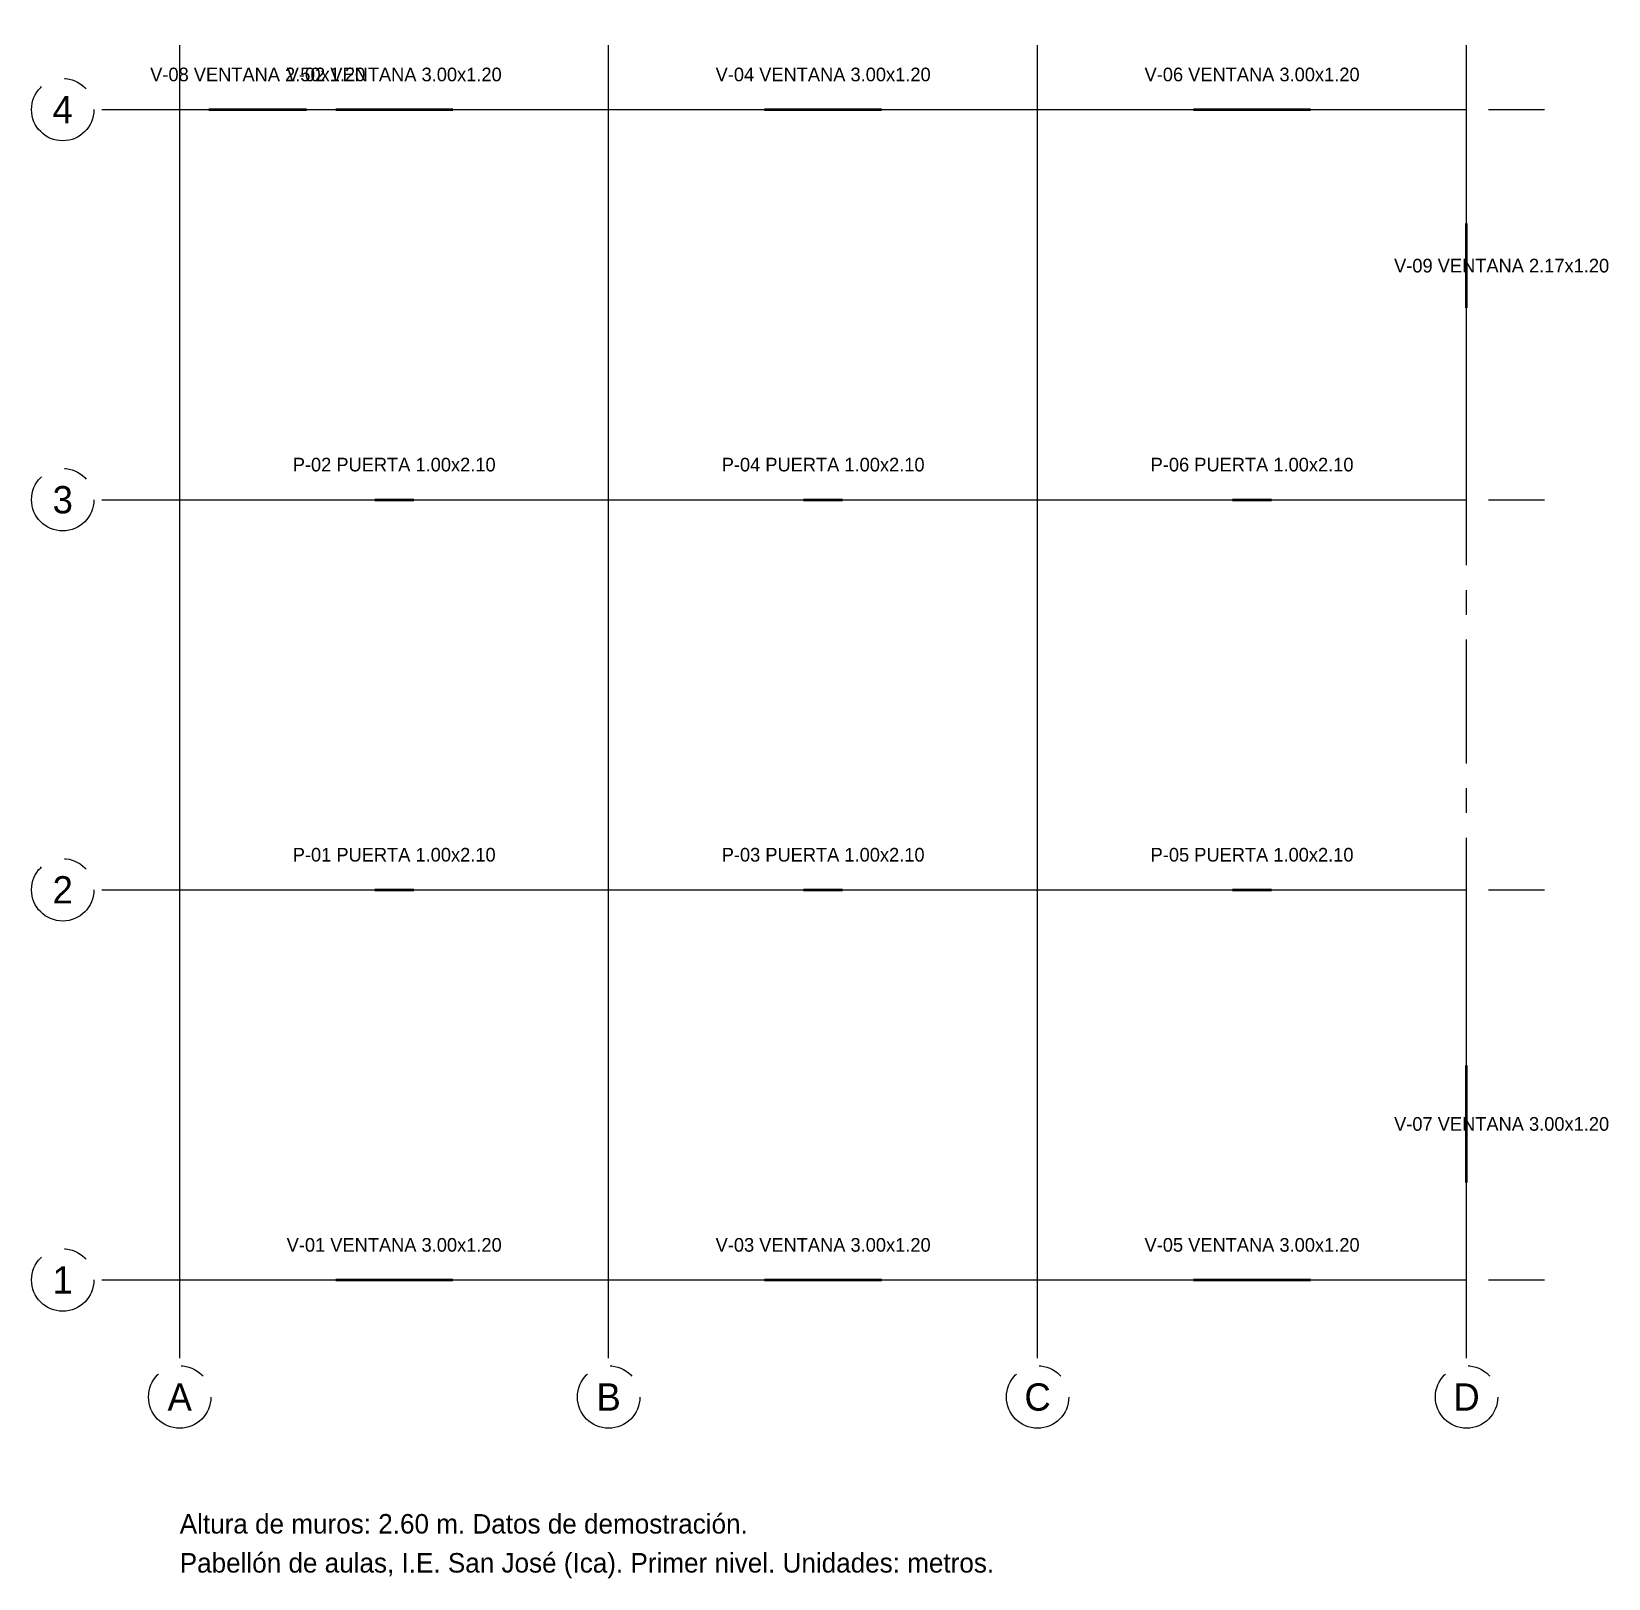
# Model space of a CAD drawing. Header units: metres. Extents: x -3.8 to 36.6, y -7.7 to 32.
import ezdxf
from ezdxf.enums import TextEntityAlignment as Align

# ---------------------------------------------------------------- set-up
doc = ezdxf.new("R2010")
doc.units = ezdxf.units.M
doc.linetypes.add('CENTER', pattern=[5.08, 3.175, -0.635, 0.635, -0.635])
for name, color, linetype in [('EJES', 1, 'CENTER'), ('MUROS', 7, 'Continuous'), ('NOTAS', 5, 'Continuous'), ('VANOS', 3, 'Continuous')]:
    doc.layers.add(name, color=color, linetype=linetype)

msp = doc.modelspace()

# ---------------------------------------------------------------- linework, layer by layer
at = {"layer": 'EJES'}
for p, q in [((0, -2), (0, 32)), ((11, -2), (11, 32)), ((22, -2), (22, 32)), ((33, -2), (33, 32)), ((-2, 30), (35, 30)), ((-2, 20), (35, 20)), ((-2, 10), (35, 10)), ((-2, 0), (35, 0))]:
    msp.add_line(p, q, dxfattribs=at)
for centre in [(-3, 30), (-3, 20), (-3, 10), (-3, 0), (0, -3), (11, -3), (22, -3), (33, -3)]:
    msp.add_circle(centre, 0.8, dxfattribs=at)
at = {"layer": 'MUROS'}
for points in [[(0, 30), (33, 30)], [(0, 0), (0, 30)], [(11, 0), (11, 30)], [(22, 0), (22, 30)], [(33, 21.5), (33, 30)], [(0, 20), (33, 20)], [(0, 10), (33, 10)], [(33, 0), (33, 8.5)], [(0, 0), (33, 0)]]:
    msp.add_lwpolyline(points, dxfattribs=at)
at = {"layer": 'VANOS', "lineweight": 50}
for points in [[(0.75, 30), (3.25, 30)], [(4, 30), (7, 30)], [(15, 30), (18, 30)], [(26, 30), (29, 30)], [(33, 24.917), (33, 27.083)], [(5, 20), (6, 20)], [(16, 20), (17, 20)], [(27, 20), (28, 20)], [(5, 10), (6, 10)], [(16, 10), (17, 10)], [(27, 10), (28, 10)], [(33, 2.5), (33, 5.5)], [(4, 0), (7, 0)], [(15, 0), (18, 0)], [(26, 0), (29, 0)]]:
    msp.add_lwpolyline(points, dxfattribs=at)

# ---------------------------------------------------------------- texts
at = {"layer": 'EJES'}
for s, p in [('4', (-3, 30)), ('3', (-3, 20)), ('2', (-3, 10)), ('1', (-3, 0)), ('A', (0, -3)), ('B', (11, -3)), ('C', (22, -3)), ('D', (33, -3))]:
    msp.add_text(s, height=0.7, dxfattribs=at).set_placement(p, align=Align.MIDDLE_CENTER)
at = {"layer": 'NOTAS'}
for s, p in [('Altura de muros: 2.60 m. Datos de demostración.', (0, -6.5)), ('Pabellón de aulas, I.E. San José (Ica). Primer nivel. Unidades: metros.', (0, -7.5))]:
    msp.add_text(s, height=0.5, dxfattribs=at).set_placement(p)
at = {"layer": 'VANOS'}
for s, p in [('V-08 VENTANA 2.50x1.20', (2, 30.9)), ('V-02 VENTANA 3.00x1.20', (5.5, 30.9)), ('V-04 VENTANA 3.00x1.20', (16.5, 30.9)), ('V-06 VENTANA 3.00x1.20', (27.5, 30.9)), ('V-09 VENTANA 2.17x1.20', (33.9, 26)), ('P-02 PUERTA 1.00x2.10', (5.5, 20.9)), ('P-04 PUERTA 1.00x2.10', (16.5, 20.9)), ('P-06 PUERTA 1.00x2.10', (27.5, 20.9)), ('P-01 PUERTA 1.00x2.10', (5.5, 10.9)), ('P-03 PUERTA 1.00x2.10', (16.5, 10.9)), ('P-05 PUERTA 1.00x2.10', (27.5, 10.9)), ('V-07 VENTANA 3.00x1.20', (33.9, 4)), ('V-01 VENTANA 3.00x1.20', (5.5, 0.9)), ('V-03 VENTANA 3.00x1.20', (16.5, 0.9)), ('V-05 VENTANA 3.00x1.20', (27.5, 0.9))]:
    msp.add_text(s, height=0.35, dxfattribs=at).set_placement(p, align=Align.MIDDLE_CENTER)

doc.saveas('drawing.dxf')
